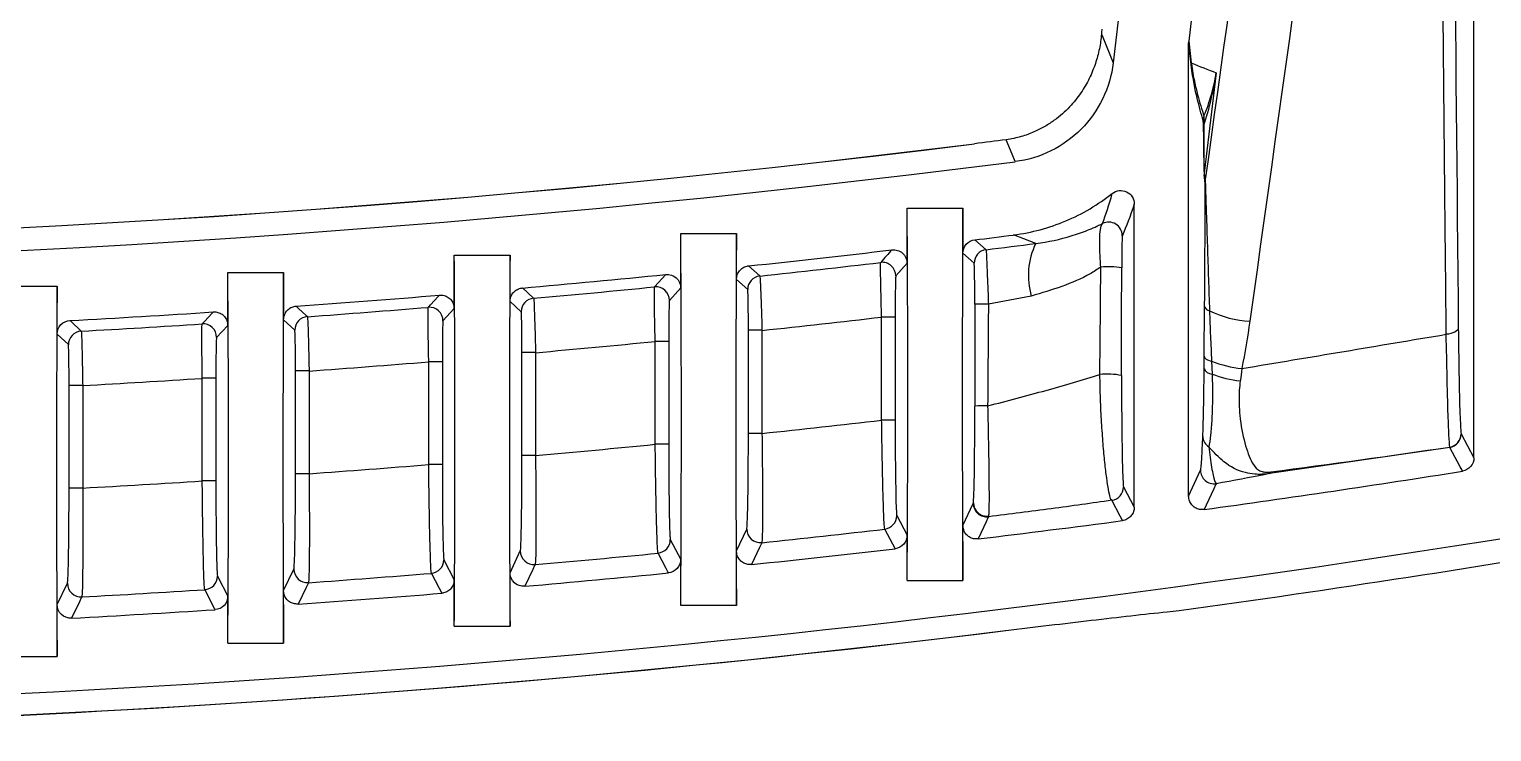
# Model space of a CAD drawing. Extents: x 14.8 to 109.8, y 1.6 to 86.6.
# Drawn here: x 49.758 to 51.373, y 2.778 to 3.554 of the extents above; entities that cross this region are included whole.
import ezdxf

# ---------------------------------------------------------------- set-up
doc = ezdxf.new("R2010")
doc.units = 0
doc.header["$MEASUREMENT"] = 0
doc.layers.add('OBJECT', color=7, linetype='CONTINUOUS')

msp = doc.modelspace()

# ---------------------------------------------------------------- linework, layer by layer
at = {"layer": 'OBJECT'}
for p, q in [((51.3533, 3.0805), (51.3533, 4.3515)), ((51.0424, 4.2477), (50.955, 3.5167)), ((51.1219, 4.2383), (51.0384, 3.5405)), ((51.0383, 3.0382), (51.0383, 3.5387)), ((51.0411, 3.5148), (51.0383, 3.5387)), ((51.0384, 3.5405), (51.0413, 3.5166)), ((51.0688, 3.5056), (51.0556, 3.3949)), ((51.0566, 3.3836), (51.0555, 3.3931)), ((51.0556, 3.3949), (51.0567, 3.3854)), ((50.9783, 3.026), (50.9783, 3.3607)), ((50.7276, 3.2953), (50.7276, 3.3562)), ((50.7276, 3.3562), (50.7891, 3.3562)), ((50.7891, 3.3064), (50.7891, 3.3562)), ((50.4776, 3.2681), (50.4776, 3.3281)), ((50.4776, 3.3281), (50.5391, 3.3281)), ((50.5391, 3.2776), (50.5391, 3.3281)), ((50.8022, 3.3213), (50.8147, 3.3103)), ((50.2276, 3.2453), (50.2276, 3.3044)), ((50.2276, 3.3044), (50.2891, 3.3044)), ((50.2891, 3.2531), (50.2891, 3.3044)), ((50.7276, 3.2953), (50.7151, 3.2814)), ((49.9776, 3.285), (50.0391, 3.285)), ((49.9776, 3.2267), (49.9776, 3.285)), ((50.0391, 3.233), (50.0391, 3.285)), ((50.4487, 3.2693), (50.4611, 3.2831)), ((50.5525, 3.2925), (50.5649, 3.2813)), ((49.7276, 3.2699), (49.7891, 3.2699)), ((49.7891, 3.2172), (49.7891, 3.2699)), ((50.3028, 3.2681), (50.3152, 3.2567)), ((50.4776, 3.2681), (50.4651, 3.2544)), ((50.5515, 3.2664), (50.5391, 3.2776)), ((50.3015, 3.2418), (50.2891, 3.2531)), ((50.8646, 3.2592), (50.8173, 3.2502)), ((51.0556, 3.1926), (51.056, 3.2474)), ((50.0515, 3.2215), (50.0391, 3.233)), ((50.2276, 3.2453), (50.2151, 3.2318)), ((50.7144, 3.236), (50.6994, 3.236)), ((50.6994, 3.1221), (50.6994, 3.236)), ((50.7144, 3.236), (50.7144, 3.1221)), ((49.8015, 3.2055), (49.7891, 3.2172)), ((49.9776, 3.2267), (49.9651, 3.2135)), ((50.5523, 3.1075), (50.5523, 3.2213)), ((50.5673, 3.2213), (50.5523, 3.2213)), ((50.5673, 3.2213), (50.5673, 3.1075)), ((50.4644, 3.2091), (50.4494, 3.2091)), ((50.4494, 3.0954), (50.4494, 3.2091)), ((50.4644, 3.2091), (50.4644, 3.0954)), ((50.2144, 3.1866), (50.1994, 3.1866)), ((50.1994, 3.073), (50.1994, 3.1866)), ((50.2144, 3.1866), (50.2144, 3.073)), ((50.3023, 3.0831), (50.3023, 3.1967)), ((50.3173, 3.1967), (50.3023, 3.1967)), ((50.3173, 3.1967), (50.3173, 3.0831)), ((51.0637, 3.1873), (51.0643, 3.173)), ((49.9644, 3.1683), (49.9494, 3.1683)), ((49.9494, 3.0549), (49.9494, 3.1683)), ((49.9644, 3.1683), (49.9644, 3.0549)), ((50.0523, 3.0629), (50.0523, 3.1764)), ((50.0673, 3.1764), (50.0523, 3.1764)), ((50.0673, 3.1764), (50.0673, 3.0629)), ((49.8023, 3.0471), (49.8023, 3.1604)), ((49.8173, 3.1604), (49.8023, 3.1604)), ((49.8173, 3.1604), (49.8173, 3.0471)), ((50.7144, 3.1221), (50.6994, 3.1221)), ((50.5673, 3.1075), (50.5523, 3.1075)), ((51.3392, 3.1071), (51.3392, 3.1068)), ((51.3392, 3.1068), (51.3533, 3.0805)), ((50.4644, 3.0954), (50.4494, 3.0954)), ((51.3266, 3.092), (51.1277, 3.063)), ((50.2144, 3.073), (50.1994, 3.073)), ((50.3173, 3.0831), (50.3023, 3.0831)), ((49.9644, 3.0549), (49.9494, 3.0549)), ((50.0673, 3.0629), (50.0523, 3.0629)), ((51.0383, 3.0382), (51.0515, 3.0667)), ((49.8173, 3.0471), (49.8023, 3.0471)), ((50.9664, 3.0484), (50.9783, 3.026)), ((50.7891, 3.0058), (50.8005, 3.0302)), ((50.7161, 3.0167), (50.7276, 2.995)), ((50.7891, 2.9449), (50.7891, 3.0058)), ((50.8175, 3.0161), (50.8173, 3.0153)), ((50.4661, 2.9901), (50.4776, 2.9683)), ((50.5391, 2.9776), (50.5505, 3.0017)), ((50.7276, 2.9449), (50.7276, 2.995)), ((50.2891, 2.9536), (50.3005, 2.9776)), ((50.5391, 2.9176), (50.5391, 2.9776)), ((50.0391, 2.9339), (50.0505, 2.9576)), ((50.2161, 2.9679), (50.2276, 2.9459)), ((50.4776, 2.9176), (50.4776, 2.9683)), ((49.7891, 2.9184), (49.8005, 2.9419)), ((49.9661, 2.9499), (49.9776, 2.9277)), ((50.2276, 2.8945), (50.2276, 2.9459)), ((50.2891, 2.8945), (50.2891, 2.9536)), ((50.7276, 2.9449), (50.7891, 2.9449)), ((49.9776, 2.8756), (49.9776, 2.9277)), ((50.0391, 2.8756), (50.0391, 2.9339)), ((49.7891, 2.8609), (49.7891, 2.9184)), ((50.4776, 2.9176), (50.5391, 2.9176)), ((50.2276, 2.8945), (50.2891, 2.8945)), ((49.9776, 2.8756), (50.0391, 2.8756)), ((49.7276, 2.8609), (49.7891, 2.8609))]:
    msp.add_line(p, q, dxfattribs=at)
at = {"layer": 'OBJECT', "flags": 128}
for points in [[(50.9421, 3.5485), (50.9435, 3.5452), (50.955, 3.5167)], [(50.8468, 3.4076), (50.8434, 3.4159), (50.8369, 3.4318)], [(50.8696, 3.3172), (50.8565, 3.3222), (50.8451, 3.3267)], [(50.8015, 3.2954), (50.7953, 3.3009), (50.7891, 3.3064)], [(50.053, 3.248), (50.0535, 3.2475), (50.0556, 3.2455), (50.064, 3.2377), (50.0654, 3.2364)], [(50.1989, 3.2467), (50.1994, 3.2473), (50.2015, 3.2496), (50.2099, 3.2587), (50.2113, 3.2602)], [(50.8173, 3.2502), (50.8144, 3.2502), (50.8116, 3.2502), (50.809, 3.2502), (50.8068, 3.2502), (50.8049, 3.2502), (50.8035, 3.2502), (50.8026, 3.2502), (50.8023, 3.2502)], [(49.8033, 3.2322), (49.8038, 3.2317), (49.8059, 3.2297), (49.8143, 3.2218), (49.8157, 3.2204)], [(49.9492, 3.2284), (49.9497, 3.229), (49.9518, 3.2312), (49.9602, 3.2402), (49.9616, 3.2417)], [(51.3361, 3.2242), (51.3358, 3.2229), (51.3351, 3.2216), (51.3338, 3.2204), (51.3322, 3.2193), (51.3302, 3.2184), (51.3279, 3.2177), (51.3254, 3.2172), (51.3227, 3.2169)], [(51.0556, 3.1926), (51.0558, 3.1918), (51.0562, 3.191), (51.0569, 3.1902), (51.0578, 3.1895), (51.059, 3.1888), (51.0604, 3.1883), (51.062, 3.1877), (51.0637, 3.1873)], [(51.3407, 3.0657), (51.3402, 3.0667), (51.3381, 3.0706), (51.3297, 3.0862), (51.3266, 3.092)], [(51.0686, 3.0519), (51.0681, 3.0507), (51.066, 3.0462), (51.0576, 3.0281), (51.0554, 3.0233)], [(50.9653, 3.0111), (50.9648, 3.0121), (50.9627, 3.0161), (50.9534, 3.0336)], [(50.8173, 3.0153), (50.8168, 3.0142), (50.8147, 3.0097), (50.8059, 2.9909)], [(50.8176, 3.0154), (50.8175, 3.0154), (50.8175, 3.0154), (50.8175, 3.0154), (50.8175, 3.0153), (50.8174, 3.0153), (50.8174, 3.0153), (50.8174, 3.0153), (50.8173, 3.0153)], [(50.8176, 3.0154), (50.8176, 3.0154), (50.8176, 3.0155), (50.8175, 3.0155), (50.8175, 3.0156), (50.8175, 3.0157), (50.8175, 3.0158), (50.8175, 3.016), (50.8175, 3.0161)], [(50.7143, 2.9801), (50.7138, 2.9811), (50.7117, 2.985), (50.7028, 3.0018)], [(50.464, 2.9534), (50.4635, 2.9544), (50.4614, 2.9584), (50.4526, 2.9752)], [(50.5671, 2.9868), (50.5666, 2.9857), (50.5645, 2.9813), (50.5556, 2.9627)], [(50.3168, 2.9626), (50.3163, 2.9615), (50.3142, 2.9571), (50.3054, 2.9387)], [(50.0666, 2.9427), (50.0661, 2.9416), (50.064, 2.9372), (50.0551, 2.9189)], [(50.2138, 2.9309), (50.2133, 2.932), (50.2112, 2.936), (50.2023, 2.953)], [(49.8163, 2.9269), (49.8158, 2.9259), (49.8137, 2.9216), (49.8049, 2.9034)], [(49.9635, 2.9128), (49.963, 2.9138), (49.9609, 2.9178), (49.9521, 2.9349)]]:
    msp.add_lwpolyline(points, dxfattribs=at)
at = {"layer": 'OBJECT'}
for centre, radius, start, end in [((51.0558, 3.5147), 0.0147, 172.8814, 179.8602), ((51.0693, 3.453), 0.015, 160.0866, 179.9422), ((51.0581, 3.4458), 0.00346, 146.6243, 177.0937), ((49.0083, 17.7897), 14.4739, 262.88181, 277.11819), ((49.0083, 17.7897), 14.474, 262.88181, 277.11819), ((49.0083, 17.7897), 14.4992, 262.71545, 277.28455), ((51.0702, 3.3931), 0.0147, 172.8987, 179.8429), ((51.0713, 3.3835), 0.0147, 172.8856, 179.8489), ((49.0083, 17.7897), 14.5793, 277.06795, 277.23769), ((50.9501, 3.3258), 0.015, 0.0661, 117.1309), ((49.0083, 17.7897), 14.5793, 276.07995, 276.70596), ((52.041, 2.1155), 1.788, 138.0702, 138.6687), ((50.8165, 3.2954), 0.015, 97.13, 179.9808), ((50.9429, 3.2817), 0.0815, 154.2321, 196.0855), ((49.0083, 17.7897), 14.5917, 276.12376, 276.65118), ((50.7001, 3.2814), 0.015, 0.0205, 96.6295), ((49.0083, 17.7897), 14.5793, 275.09377, 275.71868), ((50.5665, 3.2664), 0.015, 96.1406, 179.9821), ((50.9493, 3.2037), 0.0878, 80.0585, 95.157), ((49.0083, 17.7897), 14.5917, 275.13834, 275.66484), ((50.4501, 3.2544), 0.015, 0.0231, 95.641), ((49.0083, 17.7897), 14.5793, 274.1091, 274.73311), ((49.0083, 17.7897), 14.5917, 274.15444, 274.68019), ((50.2001, 3.2318), 0.015, 0.0253, 94.6535), ((50.3165, 3.2418), 0.015, 95.1571, 179.9816), ((51.0623, 3.2495), 0.00664, 198.3783, 261.7774), ((49.0083, 17.7897), 14.5793, 273.12564, 273.74893), ((50.0665, 3.2215), 0.015, 94.175, 179.9806), ((49.0083, 17.7897), 14.6517, 276.10792, 276.62762), ((51.1114, 3.3446), 0.1133, 243.8193, 267.2267), ((49.8165, 3.2054), 0.015, 93.1928, 179.9802), ((49.0083, 17.7897), 14.5917, 273.17177, 273.69691), ((49.9501, 3.2135), 0.015, 0.0207, 93.675), ((49.0083, 17.7897), 14.6517, 275.12555, 275.64436), ((49.0083, 17.7897), 14.6517, 274.14469, 274.66275), ((51.1095, 3.302), 0.1235, 248.2399, 264.2309), ((49.0083, 17.7897), 14.6517, 273.16505, 273.68252), ((50.9489, 3.0945), 0.0784, 78.6568, 96.2332), ((51.0645, 3.1826), 0.0096, 200.5466, 269.0268), ((51.1067, 3.278), 0.1132, 248.0141, 264.2446), ((50.8131, 2.6302), 0.5076, 89.6266, 91.2207), ((49.0083, 17.7897), 14.7648, 276.06093, 276.5766), ((51.0679, 3.1044), 0.0139, 181.0812, 238.4546), ((51.3242, 3.1068), 0.015, 278.9762, 359.9549), ((51.3242, 3.1072), 0.015, 279.4787, 359.705), ((49.0083, 17.7897), 14.7648, 275.08616, 275.60096), ((49.0083, 17.7897), 14.7648, 274.11287, 274.62694), ((49.0083, 17.7897), 14.7648, 273.14076, 273.65426), ((51.0665, 3.0667), 0.015, 180.0603, 277.9222), ((49.0083, 17.7897), 14.9076, 277.89255, 279.00112), ((51.126, 3.0656), 0.00311, 303.2316, 347.0586), ((50.9514, 3.0484), 0.015, 277.5326, 359.9471), ((50.8155, 3.0302), 0.015, 180.0594, 276.943), ((50.8157, 3.031), 0.015, 180.3677, 276.9443), ((49.0083, 17.7897), 14.9877, 260.48485, 279.51515), ((50.7011, 3.0167), 0.015, 276.5532, 359.9528), ((49.0083, 17.7897), 14.9076, 276.92563, 277.54319), ((50.4511, 2.9902), 0.015, 275.5846, 359.9538), ((50.5655, 3.0018), 0.015, 180.0612, 275.9699), ((49.0083, 17.7897), 14.8848, 276.01115, 276.53685), ((50.3155, 2.9776), 0.015, 180.0565, 275.0109), ((49.0083, 17.7897), 14.8848, 275.04333, 275.56815), ((49.0083, 17.7897), 14.9076, 275.95768, 276.57103), ((50.0655, 2.9576), 0.015, 180.0558, 274.0415), ((50.2011, 2.9679), 0.015, 274.6228, 359.9488), ((49.8155, 2.9419), 0.015, 180.0571, 273.0821), ((49.9511, 2.9499), 0.015, 273.6607, 359.9478), ((49.0083, 17.7897), 14.8848, 274.07696, 274.60105), ((49.0083, 17.7897), 14.9076, 274.99143, 275.60376), ((49.0083, 17.7897), 14.8848, 273.11175, 273.63526), ((49.0083, 17.7897), 14.9076, 274.02661, 274.63809), ((49.0083, 17.7897), 14.9076, 273.06294, 273.67373), ((49.0083, 17.7897), 15.0117, 263.00551, 276.99449), ((49.0083, 17.7897), 15.0118, 270, 276.99449)]:
    msp.add_arc(centre, radius, start, end, dxfattribs=at)
for centre, major_axis, ratio, start_param, end_param in [((51.0533, 3.5386), (0.0018, -0.0151), 0.989066, 4.473479, 4.593771), ((57.5733, 16.7651), (16.6984, -1.9976), 0.866113, 4.415983, 4.417766), ((51.0556, 5.3716), (0.0001, 1.9787), 0.002073, 2.909261, 3.124016), ((51.0706, 5.3716), (0.015, 1.977), 0.001944, 2.909292, 3.124046), ((50.7196, 3.1506), (0, 0.5), 0.017455, 4.288486, 5.136292), ((50.7971, 3.1506), (0, 0.5), 0.017455, 1.146893, 1.994699), ((50.4696, 3.1228), (0, 0.5), 0.017455, 4.289339, 5.135439), ((50.5471, 3.1228), (0, 0.5), 0.017455, 1.147746, 1.993846), ((50.2196, 3.0994), (0, 0.5), 0.017455, 4.290057, 5.134721), ((50.2971, 3.0994), (0, 0.5), 0.017455, 1.148464, 1.993129), ((49.9696, 3.0803), (0, 0.5), 0.017455, 4.290641, 5.134137), ((50.0471, 3.0803), (0, 0.5), 0.017455, 1.149049, 1.992544), ((50.946, 4.3301), (0.015, 1.977), 0.001944, 4.08678, 4.159047), ((50.961, 4.3301), (0.0001, 1.9787), 0.002073, 4.086749, 4.159017), ((49.7971, 3.0654), (0, 0.5), 0.017455, 1.149502, 1.992091), ((50.8064, 3.2882), (0.0001, 1.9787), 0.002073, 1.590004, 1.646949), ((50.8214, 3.2882), (0.015, 1.977), 0.001944, 1.590035, 1.646979)]:
    msp.add_ellipse(centre, major_axis=major_axis, ratio=ratio, start_param=start_param, end_param=end_param, dxfattribs=at)
for points in [[(51.3266, 4.188), (51.3298, 3.8666), (51.333, 3.5453), (51.3361, 3.2242)], [(51.0567, 3.3854), (51.0933, 3.6488), (51.1299, 3.9124), (51.1666, 4.1765)], [(51.233, 4.1401), (51.1905, 3.8368), (51.1482, 3.5339), (51.1059, 3.2314)], [(50.9424, 3.5538), (50.9423, 3.5524), (50.9422, 3.5504), (50.9421, 3.5485)], [(50.8369, 3.4318), (50.8253, 3.4303), (50.8136, 3.4288), (50.8019, 3.4273)], [(50.9433, 3.3392), (50.9469, 3.3487), (50.9504, 3.3596), (50.954, 3.3725)], [(50.9783, 3.3607), (50.9739, 3.3472), (50.9695, 3.3358), (50.9652, 3.3259)], [(50.8147, 3.3103), (50.8331, 3.3126), (50.8514, 3.3149), (50.8696, 3.3172)], [(51.1059, 3.2314), (51.1034, 3.2139), (51.1005, 3.1965), (51.0971, 3.1791)], [(51.0971, 3.1791), (51.1723, 3.1917), (51.2475, 3.2043), (51.3227, 3.2169)], [(51.0555, 3.1792), (51.0555, 3.1836), (51.0556, 3.1881), (51.0556, 3.1926)], [(51.0971, 3.1791), (51.0965, 3.1744), (51.096, 3.1698), (51.0953, 3.1653)], [(51.1291, 3.0649), (51.1951, 3.0735), (51.261, 3.0827), (51.3267, 3.0924)], [(51.3266, 3.092), (51.3266, 3.0921), (51.3266, 3.0922), (51.3267, 3.0924)], [(50.8005, 3.0302), (50.8006, 3.0303), (50.8006, 3.0305), (50.8007, 3.0309)], [(51.0278, 2.9119), (51.1967, 2.935), (51.3651, 2.961), (51.5331, 2.9899)]]:
    msp.add_open_spline(points, degree=3, dxfattribs=at)
for points, knots in [([(51.3227, 3.2169), (51.3227, 3.2256), (51.3226, 3.2343), (51.3225, 3.243), (51.3222, 3.2778), (51.3218, 3.3126), (51.3215, 3.3475), (51.3201, 3.4868), (51.3188, 3.6262), (51.3174, 3.7656), (51.3161, 3.9039), (51.3148, 4.0423), (51.3134, 4.1808)], [0, 0, 0, 0, 0.000762, 0.000762, 0.000762, 0.00381, 0.00381, 0.00381, 0.016002, 0.016002, 0.016002, 0.02810417, 0.02810417, 0.02810417, 0.02810417]), ([(50.9421, 3.5485), (50.9417, 3.5432), (50.9409, 3.5377), (50.9387, 3.5268), (50.9372, 3.5213), (50.9335, 3.5104), (50.9313, 3.505), (50.926, 3.4942), (50.9229, 3.4888), (50.9157, 3.4782), (50.9115, 3.4731), (50.9019, 3.4629), (50.8964, 3.4579), (50.8868, 3.4509), (50.8834, 3.4487), (50.8759, 3.4443), (50.8719, 3.4423), (50.8631, 3.4385), (50.8584, 3.4367), (50.8482, 3.4338), (50.8427, 3.4326), (50.8369, 3.4318)], [0, 0, 0, 0, 0.125, 0.125, 0.25, 0.25, 0.375, 0.375, 0.5, 0.5, 0.625, 0.625, 0.75, 0.75, 0.8125, 0.8125, 0.875, 0.875, 0.9375, 0.9375, 1, 1, 1, 1]), ([(50.955, 3.5167), (50.9534, 3.5029), (50.9495, 3.4897), (50.9374, 3.4647), (50.9295, 3.4534), (50.9099, 3.4337), (50.8987, 3.4256), (50.8738, 3.4133), (50.8606, 3.4093), (50.8468, 3.4076)], [0, 0, 0, 0, 0.25, 0.25, 0.5, 0.5, 0.75, 0.75, 1, 1, 1, 1]), ([(51.0544, 3.453), (51.0522, 3.4603), (51.05, 3.4683), (51.0466, 3.4824), (51.0455, 3.4875), (51.0439, 3.4963), (51.0433, 3.4994), (51.0422, 3.5063), (51.0417, 3.5101), (51.0411, 3.5148)], [0, 0, 0, 0, 0.5, 0.5, 0.75, 0.75, 0.875, 0.875, 1, 1, 1, 1]), ([(51.0413, 3.5166), (51.0418, 3.5122), (51.0424, 3.5086), (51.0436, 3.502), (51.0442, 3.4991), (51.0459, 3.4908), (51.0471, 3.486), (51.0506, 3.4726), (51.0529, 3.4651), (51.0553, 3.4581)], [0, 0, 0, 0, 0.125, 0.125, 0.25, 0.25, 0.5, 0.5, 1, 1, 1, 1]), ([(51.0552, 3.4477), (51.0583, 3.4572), (51.061, 3.4668), (51.0644, 3.4813), (51.0654, 3.4861), (51.0673, 3.4959), (51.0681, 3.5008), (51.0688, 3.5056)], [0, 0, 0, 0, 0.5, 0.5, 0.75, 0.75, 1, 1, 1, 1]), ([(51.0553, 3.4581), (51.0585, 3.4658), (51.0612, 3.4737), (51.0646, 3.4856), (51.0656, 3.4896), (51.0674, 3.4976), (51.0682, 3.5016), (51.0688, 3.5056)], [0, 0, 0, 0, 0.5, 0.5, 0.75, 0.75, 1, 1, 1, 1]), ([(51.0553, 3.4581), (51.0552, 3.4574), (51.0551, 3.4563), (51.055, 3.4529), (51.0551, 3.4505), (51.0552, 3.4477)], [0, 0, 0, 0, 0.5, 0.5, 1, 1, 1, 1]), ([(51.0546, 3.446), (51.0546, 3.4483), (51.0546, 3.4502), (51.0545, 3.4524), (51.0544, 3.4528), (51.0544, 3.453)], [0, 0, 0, 0, 0.5, 0.5, 1, 1, 1, 1]), ([(50.954, 3.3725), (50.9562, 3.3742), (50.9589, 3.3753), (50.9645, 3.3759), (50.9673, 3.3754), (50.9724, 3.373), (50.9745, 3.3711), (50.9775, 3.3663), (50.9783, 3.3635), (50.9783, 3.3607)], [0, 0, 0, 0, 0.25, 0.25, 0.5, 0.5, 0.75, 0.75, 1, 1, 1, 1]), ([(51.056, 3.2474), (51.0562, 3.2697), (51.0563, 3.2921), (51.0565, 3.3265), (51.0566, 3.338), (51.0567, 3.3557), (51.0567, 3.3617), (51.0567, 3.3708), (51.0567, 3.3739), (51.0567, 3.3784), (51.0567, 3.3799), (51.0567, 3.3824), (51.0566, 3.3834), (51.0566, 3.3836)], [0, 0, 0, 0, 0.5, 0.5, 0.75, 0.75, 0.875, 0.875, 0.9375, 0.9375, 0.96875, 0.96875, 1, 1, 1, 1]), ([(51.0567, 3.3854), (51.0567, 3.385), (51.0568, 3.3842), (51.0568, 3.382), (51.0569, 3.3807), (51.057, 3.3763), (51.0571, 3.3731), (51.0574, 3.3636), (51.0576, 3.3573), (51.0582, 3.3385), (51.0586, 3.3263), (51.0598, 3.2901), (51.0606, 3.2663), (51.0614, 3.2429)], [0, 0, 0, 0, 0.03125, 0.03125, 0.0625, 0.0625, 0.125, 0.125, 0.25, 0.25, 0.5, 0.5, 1, 1, 1, 1]), ([(50.8451, 3.3267), (50.8651, 3.3292), (50.8843, 3.3344), (50.9118, 3.346), (50.9209, 3.3505), (50.9381, 3.3607), (50.9462, 3.3663), (50.954, 3.3725)], [0, 0, 0, 0, 0.5, 0.5, 0.75, 0.75, 1, 1, 1, 1]), ([(50.8696, 3.3172), (50.8835, 3.3189), (50.8965, 3.3218), (50.9148, 3.3274), (50.9208, 3.3295), (50.9323, 3.3341), (50.9379, 3.3366), (50.9433, 3.3392)], [0, 0, 0, 0, 0.5, 0.5, 0.75, 0.75, 1, 1, 1, 1]), ([(50.9414, 3.2912), (50.9409, 3.2974), (50.9405, 3.3035), (50.9401, 3.3148), (50.9401, 3.3199), (50.9404, 3.3286), (50.9408, 3.3321), (50.9419, 3.3371), (50.9425, 3.3386), (50.9433, 3.3392)], [0, 0, 0, 0, 0.25, 0.25, 0.5, 0.5, 0.75, 0.75, 1, 1, 1, 1]), ([(50.7108, 3.3102), (50.715, 3.3107), (50.7194, 3.3093), (50.7257, 3.3038), (50.7276, 3.2996), (50.7276, 3.2953)], [0, 0, 0, 0, 0.5, 0.5, 1, 1, 1, 1]), ([(50.7891, 3.3064), (50.7891, 3.3101), (50.7905, 3.3136), (50.7953, 3.319), (50.7986, 3.3208), (50.8022, 3.3213)], [0, 0, 0, 0, 0.5, 0.5, 1, 1, 1, 1]), ([(50.8147, 3.3103), (50.8147, 3.3102), (50.8148, 3.3085), (50.8152, 3.3024), (50.8154, 3.2978), (50.8158, 3.2868), (50.8161, 3.2801), (50.8167, 3.2658), (50.817, 3.258), (50.8173, 3.2502)], [0, 0, 0, 0, 0.25, 0.25, 0.5, 0.5, 0.75, 0.75, 1, 1, 1, 1]), ([(50.9652, 3.3259), (50.9651, 3.3257), (50.965, 3.3248), (50.9648, 3.3214), (50.9648, 3.3189), (50.9646, 3.3125), (50.9646, 3.3085), (50.9645, 3.2997), (50.9645, 3.295), (50.9645, 3.2902)], [0, 0, 0, 0, 0.25, 0.25, 0.5, 0.5, 0.75, 0.75, 1, 1, 1, 1]), ([(50.6994, 3.236), (50.6991, 3.2438), (50.6989, 3.2515), (50.6987, 3.2624), (50.6986, 3.2658), (50.6985, 3.2723), (50.6984, 3.2754), (50.6983, 3.2837), (50.6982, 3.2882), (50.6982, 3.2944), (50.6983, 3.2961), (50.6984, 3.2963)], [0, 0, 0, 0, 0.25, 0.25, 0.375, 0.375, 0.5, 0.5, 0.75, 0.75, 1, 1, 1, 1]), ([(50.8023, 3.2502), (50.8023, 3.2561), (50.8023, 3.2619), (50.8022, 3.2727), (50.8021, 3.2777), (50.802, 3.286), (50.8019, 3.2895), (50.8017, 3.2941), (50.8016, 3.2953), (50.8015, 3.2954)], [0, 0, 0, 0, 0.25, 0.25, 0.5, 0.5, 0.75, 0.75, 1, 1, 1, 1]), ([(50.4611, 3.2831), (50.4653, 3.2835), (50.4695, 3.282), (50.4757, 3.2765), (50.4776, 3.2723), (50.4776, 3.2681)], [0, 0, 0, 0, 0.5, 0.5, 1, 1, 1, 1]), ([(50.5391, 3.2776), (50.5393, 3.2793), (50.5396, 3.2826), (50.5422, 3.2871), (50.546, 3.2905), (50.5497, 3.2921), (50.5519, 3.2924), (50.5525, 3.2925)], [0, 0, 0, 0, 0.230303, 0.460556, 0.690794, 0.92102, 1, 1, 1, 1]), ([(50.5649, 3.2813), (50.565, 3.2813), (50.565, 3.2808), (50.5652, 3.2792), (50.5653, 3.278), (50.5654, 3.2749), (50.5655, 3.2731), (50.5657, 3.2687), (50.5658, 3.2662), (50.5662, 3.2579), (50.5664, 3.2512), (50.5668, 3.2369), (50.5671, 3.2291), (50.5673, 3.2213)], [0, 0, 0, 0, 0.125, 0.125, 0.25, 0.25, 0.375, 0.375, 0.5, 0.5, 0.75, 0.75, 1, 1, 1, 1]), ([(50.7151, 3.2814), (50.7151, 3.2812), (50.7149, 3.2805), (50.7147, 3.2753), (50.7145, 3.265), (50.7144, 3.2514), (50.7144, 3.2411), (50.7144, 3.236)], [0, 0, 0, 0, 0.1258181, 0.3432148, 0.5618733, 0.7809434, 1, 1, 1, 1]), ([(50.9414, 3.2912), (50.9375, 3.2886), (50.9151, 3.2741), (50.8874, 3.2659), (50.8646, 3.2592)], [0, 0, 0, 0, 0.175466, 1, 1, 1, 1]), ([(50.2891, 3.2531), (50.2893, 3.2548), (50.2896, 3.2582), (50.2922, 3.2627), (50.296, 3.2661), (50.2998, 3.2677), (50.3021, 3.268), (50.3028, 3.2681)], [0, 0, 0, 0, 0.227579, 0.455163, 0.682747, 0.910286, 1, 1, 1, 1]), ([(50.4494, 3.2091), (50.4492, 3.2159), (50.4489, 3.2295), (50.4486, 3.2476), (50.4484, 3.2612), (50.4485, 3.2682), (50.4486, 3.269), (50.4487, 3.2693)], [0, 0, 0, 0, 0.21835, 0.436752, 0.655029, 0.87257, 1, 1, 1, 1]), ([(50.5523, 3.2213), (50.5523, 3.2271), (50.5523, 3.233), (50.5522, 3.2438), (50.5521, 3.2488), (50.552, 3.2571), (50.5519, 3.2605), (50.5517, 3.2651), (50.5516, 3.2663), (50.5515, 3.2664)], [0, 0, 0, 0, 0.25, 0.25, 0.5, 0.5, 0.75, 0.75, 1, 1, 1, 1]), ([(50.0391, 3.233), (50.0393, 3.2347), (50.0396, 3.2381), (50.0422, 3.2426), (50.046, 3.246), (50.0499, 3.2476), (50.0523, 3.2479), (50.053, 3.248)], [0, 0, 0, 0, 0.224961, 0.449972, 0.674903, 0.899847, 1, 1, 1, 1]), ([(50.1994, 3.1866), (50.1992, 3.1944), (50.1991, 3.2021), (50.1989, 3.2129), (50.1989, 3.2163), (50.1988, 3.2228), (50.1988, 3.2259), (50.1987, 3.2342), (50.1987, 3.2387), (50.1987, 3.2449), (50.1988, 3.2466), (50.1989, 3.2467)], [0, 0, 0, 0, 0.25, 0.25, 0.375, 0.375, 0.5, 0.5, 0.75, 0.75, 1, 1, 1, 1]), ([(50.2113, 3.2602), (50.213, 3.2602), (50.2164, 3.2601), (50.2211, 3.2579), (50.2248, 3.2544), (50.2271, 3.25), (50.2274, 3.2468), (50.2276, 3.2453)], [0, 0, 0, 0, 0.204035, 0.408059, 0.61208, 0.816062, 1, 1, 1, 1]), ([(50.3152, 3.2567), (50.3152, 3.2566), (50.3153, 3.2562), (50.3154, 3.2546), (50.3155, 3.2534), (50.3157, 3.2503), (50.3157, 3.2485), (50.3159, 3.2441), (50.316, 3.2415), (50.3163, 3.2333), (50.3165, 3.2266), (50.3169, 3.2123), (50.3171, 3.2045), (50.3173, 3.1967)], [0, 0, 0, 0, 0.125, 0.125, 0.25, 0.25, 0.375, 0.375, 0.5, 0.5, 0.75, 0.75, 1, 1, 1, 1]), ([(50.4651, 3.2544), (50.4651, 3.2542), (50.4649, 3.2535), (50.4647, 3.2483), (50.4645, 3.2381), (50.4644, 3.2244), (50.4644, 3.2142), (50.4644, 3.2091)], [0, 0, 0, 0, 0.12728, 0.344659, 0.56293, 0.781469, 1, 1, 1, 1]), ([(49.7891, 3.2172), (49.7891, 3.221), (49.7906, 3.2248), (49.7958, 3.2303), (49.7995, 3.232), (49.8033, 3.2322)], [0, 0, 0, 0, 0.5, 0.5, 1, 1, 1, 1]), ([(49.9616, 3.2417), (49.9633, 3.2416), (49.9667, 3.2415), (49.9713, 3.2392), (49.9749, 3.2357), (49.9772, 3.2313), (49.9774, 3.2282), (49.9776, 3.2267)], [0, 0, 0, 0, 0.206165, 0.412337, 0.618458, 0.82457, 1, 1, 1, 1]), ([(50.0654, 3.2364), (50.0655, 3.2364), (50.0655, 3.2359), (50.0657, 3.2343), (50.0657, 3.2331), (50.0659, 3.23), (50.066, 3.2282), (50.0661, 3.2238), (50.0662, 3.2213), (50.0665, 3.213), (50.0666, 3.2063), (50.067, 3.192), (50.0671, 3.1842), (50.0673, 3.1764)], [0, 0, 0, 0, 0.125, 0.125, 0.25, 0.25, 0.375, 0.375, 0.5, 0.5, 0.75, 0.75, 1, 1, 1, 1]), ([(50.2151, 3.2318), (50.2149, 3.2316), (50.2147, 3.2265), (50.2145, 3.214), (50.2145, 3.2091), (50.2144, 3.1982), (50.2144, 3.1925), (50.2144, 3.1866)], [0, 0, 0, 0, 0.5, 0.5, 0.75, 0.75, 1, 1, 1, 1]), ([(50.3023, 3.1967), (50.3023, 3.2026), (50.3023, 3.2084), (50.3022, 3.2192), (50.3021, 3.2241), (50.302, 3.2325), (50.3019, 3.2358), (50.3017, 3.2404), (50.3016, 3.2417), (50.3015, 3.2418)], [0, 0, 0, 0, 0.25, 0.25, 0.5, 0.5, 0.75, 0.75, 1, 1, 1, 1]), ([(51.0614, 3.2429), (51.0617, 3.2336), (51.062, 3.2243), (51.0624, 3.215), (51.0628, 3.2057), (51.0633, 3.1965), (51.0637, 3.1873)], [0, 0, 0, 0, 0.000762006, 0.000762006, 0.000762006, 0.001519915, 0.001519915, 0.001519915, 0.001519915]), ([(49.8157, 3.2204), (49.8157, 3.2204), (49.8158, 3.2199), (49.8159, 3.2183), (49.816, 3.2171), (49.8161, 3.214), (49.8162, 3.2122), (49.8163, 3.2078), (49.8164, 3.2053), (49.8166, 3.197), (49.8168, 3.1904), (49.817, 3.1761), (49.8172, 3.1683), (49.8173, 3.1604)], [0, 0, 0, 0, 0.125, 0.125, 0.25, 0.25, 0.375, 0.375, 0.5, 0.5, 0.75, 0.75, 1, 1, 1, 1]), ([(49.9494, 3.1683), (49.9493, 3.1723), (49.9492, 3.1761), (49.9491, 3.1837), (49.9491, 3.1875), (49.949, 3.1947), (49.949, 3.1981), (49.9489, 3.2046), (49.9489, 3.2077), (49.9489, 3.216), (49.9489, 3.2205), (49.949, 3.2266), (49.9491, 3.2283), (49.9492, 3.2284)], [0, 0, 0, 0, 0.125, 0.125, 0.25, 0.25, 0.375, 0.375, 0.5, 0.5, 0.75, 0.75, 1, 1, 1, 1]), ([(49.9651, 3.2135), (49.9649, 3.2133), (49.9647, 3.2082), (49.9645, 3.1958), (49.9645, 3.1908), (49.9644, 3.18), (49.9644, 3.1742), (49.9644, 3.1683)], [0, 0, 0, 0, 0.5, 0.5, 0.75, 0.75, 1, 1, 1, 1]), ([(50.0523, 3.1764), (50.0523, 3.1823), (50.0523, 3.1881), (50.0522, 3.1989), (50.0521, 3.2039), (50.052, 3.2121), (50.0519, 3.2155), (50.0517, 3.2201), (50.0516, 3.2214), (50.0515, 3.2215)], [0, 0, 0, 0, 0.25, 0.25, 0.5, 0.5, 0.75, 0.75, 1, 1, 1, 1]), ([(51.3267, 3.0924), (51.3264, 3.0948), (51.3261, 3.0993), (51.3254, 3.1127), (51.325, 3.1216), (51.3245, 3.1376), (51.3244, 3.1434), (51.324, 3.1559), (51.3239, 3.1627), (51.3234, 3.1841), (51.3231, 3.1999), (51.3227, 3.2169)], [0, 0, 0, 0, 0.25, 0.25, 0.5, 0.5, 0.625, 0.625, 0.75, 0.75, 1, 1, 1, 1]), ([(51.3361, 3.2242), (51.3363, 3.207), (51.3368, 3.1683), (51.3378, 3.1242), (51.3387, 3.1128), (51.3392, 3.1071)], [0, 0, 0, 0, 0.284531, 0.64225, 1, 1, 1, 1]), ([(49.8023, 3.1604), (49.8023, 3.1663), (49.8023, 3.1722), (49.8022, 3.1829), (49.8021, 3.1879), (49.802, 3.1962), (49.8019, 3.1995), (49.8017, 3.2041), (49.8016, 3.2054), (49.8015, 3.2055)], [0, 0, 0, 0, 0.25, 0.25, 0.5, 0.5, 0.75, 0.75, 1, 1, 1, 1]), ([(50.8164, 3.1378), (50.8384, 3.1435), (50.8828, 3.1551), (50.9211, 3.1666), (50.9404, 3.1724)], [0, 0, 0, 0, 0.495285, 1, 1, 1, 1]), ([(50.9534, 3.0336), (50.9529, 3.0338), (50.9523, 3.035), (50.9511, 3.0389), (50.9505, 3.0417), (50.9492, 3.049), (50.9485, 3.0533), (50.9472, 3.0634), (50.9465, 3.0692), (50.9452, 3.0818), (50.9445, 3.0886), (50.9433, 3.1034), (50.9428, 3.1114), (50.9418, 3.128), (50.9413, 3.1366), (50.9407, 3.1544), (50.9405, 3.1634), (50.9404, 3.1724)], [0, 0, 0, 0, 0.125, 0.125, 0.25, 0.25, 0.375, 0.375, 0.5, 0.5, 0.625, 0.625, 0.75, 0.75, 0.875, 0.875, 1, 1, 1, 1]), ([(50.9643, 3.1714), (50.9643, 3.1628), (50.9643, 3.1425), (50.9646, 3.1091), (50.965, 3.0778), (50.9657, 3.0543), (50.9662, 3.0504), (50.9664, 3.0484)], [0, 0, 0, 0, 0.133677, 0.31642, 0.553063, 0.776278, 1, 1, 1, 1]), ([(51.054, 3.1042), (51.0541, 3.1076), (51.0543, 3.1119), (51.0546, 3.122), (51.0547, 3.1277), (51.055, 3.1404), (51.0551, 3.1475), (51.0553, 3.1625), (51.0554, 3.1705), (51.0555, 3.1792)], [0, 0, 0, 0, 0.25, 0.25, 0.5, 0.5, 0.75, 0.75, 1, 1, 1, 1]), ([(51.0643, 3.173), (51.0646, 3.1635), (51.0647, 3.1547), (51.0646, 3.1383), (51.0643, 3.1307), (51.0636, 3.117), (51.0631, 3.111), (51.062, 3.1004), (51.0613, 3.096), (51.0606, 3.0926)], [0, 0, 0, 0, 0.25, 0.25, 0.5, 0.5, 0.75, 0.75, 1, 1, 1, 1]), ([(51.0953, 3.1653), (51.0944, 3.1585), (51.094, 3.1519), (51.094, 3.1393), (51.0943, 3.1332), (51.096, 3.1161), (51.098, 3.1058), (51.1027, 3.0883), (51.1054, 3.081), (51.1103, 3.0721), (51.1121, 3.0696), (51.116, 3.0666), (51.1175, 3.0658), (51.1207, 3.0649), (51.122, 3.0647), (51.1251, 3.0645), (51.127, 3.0646), (51.1291, 3.0649)], [0, 0, 0, 0, 0.125, 0.125, 0.25, 0.25, 0.5, 0.5, 0.75, 0.75, 0.875, 0.875, 0.9375, 0.9375, 0.96875, 0.96875, 1, 1, 1, 1]), ([(50.8007, 3.0309), (50.8008, 3.0316), (50.8009, 3.033), (50.8011, 3.0369), (50.8012, 3.0394), (50.8014, 3.0455), (50.8015, 3.0491), (50.8017, 3.0571), (50.8018, 3.0616), (50.8019, 3.0714), (50.802, 3.0767), (50.8021, 3.0878), (50.8021, 3.0936), (50.8023, 3.1119), (50.8023, 3.1246), (50.8023, 3.1377)], [0, 0, 0, 0, 0.125, 0.125, 0.25, 0.25, 0.375, 0.375, 0.5, 0.5, 0.625, 0.625, 0.75, 0.75, 1, 1, 1, 1]), ([(50.8164, 3.1378), (50.8167, 3.124), (50.8173, 3.0964), (50.8179, 3.0596), (50.818, 3.0317), (50.8178, 3.0193), (50.8175, 3.0167), (50.8175, 3.0161)], [0, 0, 0, 0, 0.233478, 0.466997, 0.700512, 0.931676, 1, 1, 1, 1]), ([(50.7028, 3.0018), (50.7026, 3.0035), (50.7021, 3.0071), (50.7013, 3.0288), (50.7005, 3.06), (50.6998, 3.093), (50.6995, 3.1143), (50.6994, 3.1221)], [0, 0, 0, 0, 0.217813, 0.435568, 0.653664, 0.87291, 1, 1, 1, 1]), ([(50.7144, 3.1221), (50.7144, 3.1085), (50.7144, 3.095), (50.7145, 3.0763), (50.7146, 3.0703), (50.7147, 3.0589), (50.7148, 3.0537), (50.715, 3.044), (50.715, 3.0395), (50.7152, 3.0318), (50.7153, 3.0284), (50.7156, 3.0229), (50.7157, 3.0208), (50.7159, 3.0178), (50.716, 3.0169), (50.7161, 3.0167)], [0, 0, 0, 0, 0.25, 0.25, 0.375, 0.375, 0.5, 0.5, 0.625, 0.625, 0.75, 0.75, 0.875, 0.875, 1, 1, 1, 1]), ([(50.5505, 3.0017), (50.5506, 3.0023), (50.5509, 3.004), (50.5514, 3.0159), (50.5519, 3.0399), (50.5522, 3.0717), (50.5523, 3.0955), (50.5523, 3.1075)], [0, 0, 0, 0, 0.116856, 0.33669, 0.557574, 0.778789, 1, 1, 1, 1]), ([(50.5673, 3.1075), (50.5674, 3.0938), (50.5678, 3.0666), (50.5679, 3.0303), (50.5678, 3.003), (50.5675, 2.9894), (50.5672, 2.9875), (50.5671, 2.9868)], [0, 0, 0, 0, 0.221094, 0.442236, 0.663123, 0.883059, 1, 1, 1, 1]), ([(51.0515, 3.0667), (51.052, 3.0676), (51.0524, 3.0727), (51.0532, 3.0866), (51.0536, 3.0955), (51.054, 3.1042)], [0, 0, 0, 0, 0.5, 0.5, 1, 1, 1, 1]), ([(50.4526, 2.9752), (50.4525, 2.9755), (50.4523, 2.9765), (50.4521, 2.9799), (50.4519, 2.9824), (50.4516, 2.9887), (50.4515, 2.9924), (50.4512, 3.0012), (50.451, 3.0063), (50.4507, 3.0174), (50.4506, 3.0234), (50.4503, 3.0363), (50.4502, 3.0432), (50.4498, 3.0645), (50.4496, 3.0799), (50.4494, 3.0954)], [0, 0, 0, 0, 0.125, 0.125, 0.25, 0.25, 0.375, 0.375, 0.5, 0.5, 0.625, 0.625, 0.75, 0.75, 1, 1, 1, 1]), ([(50.4644, 3.0954), (50.4644, 3.0818), (50.4644, 3.0683), (50.4645, 3.0497), (50.4646, 3.0436), (50.4647, 3.0323), (50.4648, 3.0271), (50.465, 3.0174), (50.465, 3.0129), (50.4652, 3.0052), (50.4653, 3.0019), (50.4656, 2.9964), (50.4657, 2.9943), (50.4659, 2.9913), (50.466, 2.9904), (50.4661, 2.9901)], [0, 0, 0, 0, 0.25, 0.25, 0.375, 0.375, 0.5, 0.5, 0.625, 0.625, 0.75, 0.75, 0.875, 0.875, 1, 1, 1, 1]), ([(51.0606, 3.0926), (51.0611, 3.0887), (51.0625, 3.077), (51.0655, 3.0586), (51.0675, 3.0541), (51.0686, 3.0519)], [0, 0, 0, 0, 0.198119, 0.593846, 1, 1, 1, 1]), ([(51.1277, 3.063), (51.1248, 3.0627), (51.119, 3.0621), (51.11, 3.0623), (51.0949, 3.0649), (51.0781, 3.0737), (51.0661, 3.0867), (51.0606, 3.0926)], [0, 0, 0, 0, 0.090874, 0.182371, 0.31668, 0.691172, 1, 1, 1, 1]), ([(50.2023, 2.953), (50.2022, 2.9532), (50.2021, 2.9542), (50.2018, 2.9577), (50.2017, 2.9601), (50.2014, 2.9664), (50.2013, 2.9702), (50.201, 2.9789), (50.2009, 2.984), (50.2006, 2.9951), (50.2004, 3.001), (50.2002, 3.014), (50.2001, 3.0209), (50.1997, 3.0421), (50.1995, 3.0575), (50.1994, 3.073)], [0, 0, 0, 0, 0.125, 0.125, 0.25, 0.25, 0.375, 0.375, 0.5, 0.5, 0.625, 0.625, 0.75, 0.75, 1, 1, 1, 1]), ([(50.2144, 3.073), (50.2144, 3.0595), (50.2144, 3.046), (50.2145, 3.0274), (50.2146, 3.0213), (50.2147, 3.01), (50.2148, 3.0048), (50.215, 2.9951), (50.2151, 2.9907), (50.2152, 2.983), (50.2153, 2.9797), (50.2156, 2.9742), (50.2157, 2.972), (50.2159, 2.969), (50.216, 2.9681), (50.2161, 2.9679)], [0, 0, 0, 0, 0.25, 0.25, 0.375, 0.375, 0.5, 0.5, 0.625, 0.625, 0.75, 0.75, 0.875, 0.875, 1, 1, 1, 1]), ([(50.3005, 2.9776), (50.3008, 2.9781), (50.301, 2.9812), (50.3013, 2.9895), (50.3014, 2.9929), (50.3016, 3.0007), (50.3017, 3.005), (50.3019, 3.0147), (50.3019, 3.0201), (50.3021, 3.0314), (50.3021, 3.0374), (50.3022, 3.0499), (50.3022, 3.0564), (50.3023, 3.0696), (50.3023, 3.0763), (50.3023, 3.0831)], [0, 0, 0, 0, 0.25, 0.25, 0.375, 0.375, 0.5, 0.5, 0.625, 0.625, 0.75, 0.75, 0.875, 0.875, 1, 1, 1, 1]), ([(50.3173, 3.0831), (50.3174, 3.0753), (50.3174, 3.0677), (50.3176, 3.0526), (50.3176, 3.0452), (50.3177, 3.0309), (50.3177, 3.0241), (50.3177, 3.0112), (50.3177, 3.005), (50.3177, 2.994), (50.3176, 2.989), (50.3175, 2.9801), (50.3175, 2.9762), (50.3173, 2.9668), (50.3171, 2.9632), (50.3168, 2.9626)], [0, 0, 0, 0, 0.125, 0.125, 0.25, 0.25, 0.375, 0.375, 0.5, 0.5, 0.625, 0.625, 0.75, 0.75, 1, 1, 1, 1]), ([(51.3533, 3.0805), (51.3533, 3.077), (51.352, 3.0735), (51.3474, 3.0681), (51.3442, 3.0663), (51.3407, 3.0657)], [0, 0, 0, 0, 0.5, 0.5, 1, 1, 1, 1]), ([(49.9521, 2.9349), (49.9519, 2.9367), (49.9514, 2.9403), (49.9507, 2.9621), (49.9501, 2.9934), (49.9496, 3.0264), (49.9494, 3.0474), (49.9494, 3.0549)], [0, 0, 0, 0, 0.218998, 0.437984, 0.657021, 0.876364, 1, 1, 1, 1]), ([(49.9644, 3.0549), (49.9644, 3.0483), (49.9644, 3.0299), (49.9646, 3.0011), (49.965, 2.9737), (49.9655, 2.9546), (49.9659, 2.9515), (49.9661, 2.9499)], [0, 0, 0, 0, 0.123672, 0.34305, 0.562081, 0.78104, 1, 1, 1, 1]), ([(50.0505, 2.9576), (50.0506, 2.9582), (50.0509, 2.9599), (50.0514, 2.9719), (50.0519, 2.9957), (50.0522, 3.0273), (50.0523, 3.0511), (50.0523, 3.0629)], [0, 0, 0, 0, 0.119296, 0.339091, 0.559332, 0.779665, 1, 1, 1, 1]), ([(50.0673, 3.0629), (50.0674, 3.0494), (50.0676, 3.0223), (50.0676, 2.9862), (50.0674, 2.9589), (50.067, 2.9452), (50.0667, 2.9433), (50.0666, 2.9427)], [0, 0, 0, 0, 0.220286, 0.440584, 0.660823, 0.880663, 1, 1, 1, 1]), ([(51.1277, 3.063), (51.1258, 3.0626), (51.1096, 3.0593), (51.0878, 3.0553), (51.0686, 3.0519)], [0, 0, 0, 0, 0.122389, 1, 1, 1, 1]), ([(49.8005, 2.9419), (49.8007, 2.9424), (49.801, 2.9455), (49.8013, 2.9538), (49.8014, 2.9571), (49.8016, 2.9649), (49.8017, 2.9692), (49.8018, 2.9789), (49.8019, 2.9843), (49.802, 2.9955), (49.8021, 3.0015), (49.8022, 3.014), (49.8022, 3.0205), (49.8023, 3.0336), (49.8023, 3.0403), (49.8023, 3.0471)], [0, 0, 0, 0, 0.25, 0.25, 0.375, 0.375, 0.5, 0.5, 0.625, 0.625, 0.75, 0.75, 0.875, 0.875, 1, 1, 1, 1]), ([(49.8173, 3.0471), (49.8173, 3.0393), (49.8174, 3.0317), (49.8174, 3.0167), (49.8174, 3.0093), (49.8175, 2.995), (49.8174, 2.9882), (49.8174, 2.9753), (49.8174, 2.9692), (49.8173, 2.9581), (49.8172, 2.9532), (49.8171, 2.9443), (49.817, 2.9405), (49.8168, 2.9311), (49.8166, 2.9275), (49.8163, 2.9269)], [0, 0, 0, 0, 0.125, 0.125, 0.25, 0.25, 0.375, 0.375, 0.5, 0.5, 0.625, 0.625, 0.75, 0.75, 1, 1, 1, 1]), ([(51.0554, 3.0233), (51.0537, 3.0233), (51.0503, 3.0231), (51.0455, 3.0251), (51.0416, 3.0284), (51.0389, 3.0329), (51.0385, 3.0364), (51.0383, 3.0382)], [0, 0, 0, 0, 0.197412, 0.394838, 0.592183, 0.789586, 1, 1, 1, 1]), ([(50.9534, 3.0336), (50.9426, 3.032), (50.9316, 3.0304), (50.9093, 3.0273), (50.898, 3.0257), (50.864, 3.0212), (50.841, 3.0182), (50.8176, 3.0154)], [0, 0, 0, 0, 0.25, 0.25, 0.5, 0.5, 1, 1, 1, 1]), ([(50.9783, 3.026), (50.9782, 3.0243), (50.9778, 3.0209), (50.9752, 3.0165), (50.9714, 3.0131), (50.9678, 3.0115), (50.9657, 3.0112), (50.9653, 3.0111)], [0, 0, 0, 0, 0.234529, 0.469022, 0.703397, 0.937669, 1, 1, 1, 1]), ([(50.8059, 2.9909), (50.8042, 2.9909), (50.8008, 2.9908), (50.796, 2.9928), (50.7922, 2.9962), (50.7896, 3.0007), (50.7893, 3.0041), (50.7891, 3.0058)], [0, 0, 0, 0, 0.199359, 0.398716, 0.59801, 0.797362, 1, 1, 1, 1]), ([(50.7276, 2.995), (50.7276, 2.9913), (50.7262, 2.9877), (50.7213, 2.9823), (50.7179, 2.9805), (50.7143, 2.9801)], [0, 0, 0, 0, 0.5, 0.5, 1, 1, 1, 1]), ([(50.5556, 2.9627), (50.5539, 2.9626), (50.5506, 2.9626), (50.5458, 2.9647), (50.5421, 2.9682), (50.5396, 2.9726), (50.5392, 2.9759), (50.5391, 2.9776)], [0, 0, 0, 0, 0.201346, 0.402698, 0.603984, 0.805331, 1, 1, 1, 1]), ([(50.4776, 2.9683), (50.4776, 2.9646), (50.4761, 2.961), (50.4712, 2.9555), (50.4677, 2.9537), (50.464, 2.9534)], [0, 0, 0, 0, 0.5, 0.5, 1, 1, 1, 1]), ([(50.2276, 2.9459), (50.2274, 2.9442), (50.2271, 2.9408), (50.2245, 2.9363), (50.2207, 2.9329), (50.2168, 2.9313), (50.2145, 2.931), (50.2138, 2.9309)], [0, 0, 0, 0, 0.226525, 0.453018, 0.679429, 0.905709, 1, 1, 1, 1]), ([(50.3054, 2.9387), (50.3012, 2.9383), (50.297, 2.9398), (50.2909, 2.9453), (50.2891, 2.9494), (50.2891, 2.9536)], [0, 0, 0, 0, 0.5, 0.5, 1, 1, 1, 1]), ([(49.9776, 2.9277), (49.9776, 2.9239), (49.9761, 2.9202), (49.9709, 2.9147), (49.9673, 2.913), (49.9635, 2.9128)], [0, 0, 0, 0, 0.5, 0.5, 1, 1, 1, 1]), ([(50.0551, 2.9189), (50.0534, 2.919), (50.0501, 2.9191), (50.0454, 2.9213), (50.0417, 2.9249), (50.0395, 2.9293), (50.0392, 2.9324), (50.0391, 2.9339)], [0, 0, 0, 0, 0.20546, 0.410923, 0.616323, 0.821814, 1, 1, 1, 1]), ([(49.8049, 2.9034), (49.8008, 2.9032), (49.7967, 2.9047), (49.7908, 2.9103), (49.7891, 2.9143), (49.7891, 2.9184)], [0, 0, 0, 0, 0.5, 0.5, 1, 1, 1, 1]), ([(50.8364, 2.8897), (50.8684, 2.8936), (50.9323, 2.9014), (50.9949, 2.9084), (51.0234, 2.9114), (51.0278, 2.9119)], [0, 0, 0, 0, 0.459191, 0.917479, 1, 1, 1, 1])]:
    msp.add_open_spline(points, degree=3, knots=knots, dxfattribs=at)

doc.saveas('drawing.dxf')
